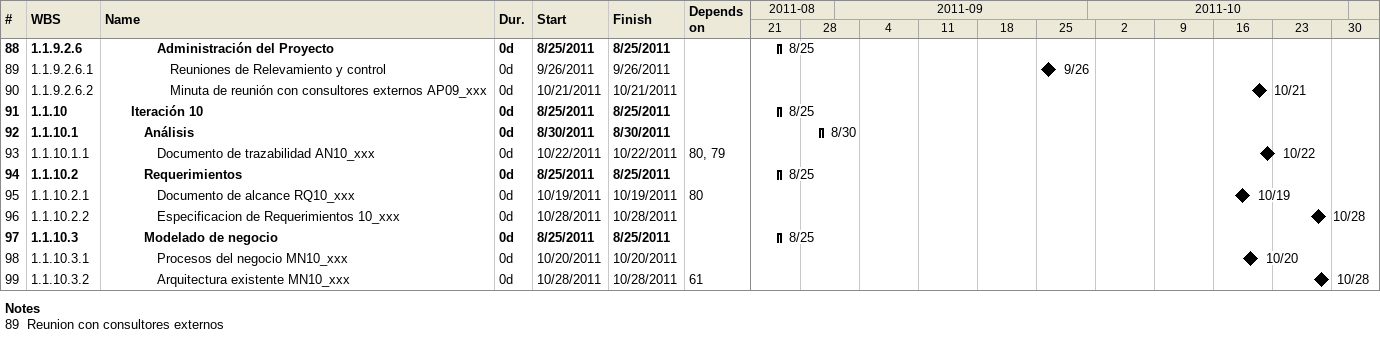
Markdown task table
| ID | WBS | Task | Duration | Start | Finish | Predecessors |
|---|---|---|---|---|---|---|
| 88 | 1.1.9.2.6 | **Administración del Proyecto** | 0d | 2011-08-25 | 2011-08-25 |  |
| 89 | 1.1.9.2.6.1 | Reuniones de Relevamiento y control | 0d | 2011-09-26 | 2011-09-26 |  |
| 90 | 1.1.9.2.6.2 | Minuta de reunión con consultores externos AP09_xxx | 0d | 2011-10-21 | 2011-10-21 |  |
| 91 | 1.1.10 | **Iteración 10** | 0d | 2011-08-25 | 2011-08-25 |  |
| 92 | 1.1.10.1 | **Análisis** | 0d | 2011-08-30 | 2011-08-30 |  |
| 93 | 1.1.10.1.1 | Documento de trazabilidad AN10_xxx | 0d | 2011-10-22 | 2011-10-22 | 80, 79 |
| 94 | 1.1.10.2 | **Requerimientos** | 0d | 2011-08-25 | 2011-08-25 |  |
| 95 | 1.1.10.2.1 | Documento de alcance RQ10_xxx | 0d | 2011-10-19 | 2011-10-19 | 80 |
| 96 | 1.1.10.2.2 | Especificacion de Requerimientos 10_xxx | 0d | 2011-10-28 | 2011-10-28 |  |
| 97 | 1.1.10.3 | **Modelado de negocio** | 0d | 2011-08-25 | 2011-08-25 |  |
| 98 | 1.1.10.3.1 | Procesos del negocio MN10_xxx | 0d | 2011-10-20 | 2011-10-20 |  |
| 99 | 1.1.10.3.2 | Arquitectura existente MN10_xxx | 0d | 2011-10-28 | 2011-10-28 | 61 |

Notes
- 89: Reunion con consultores externos
